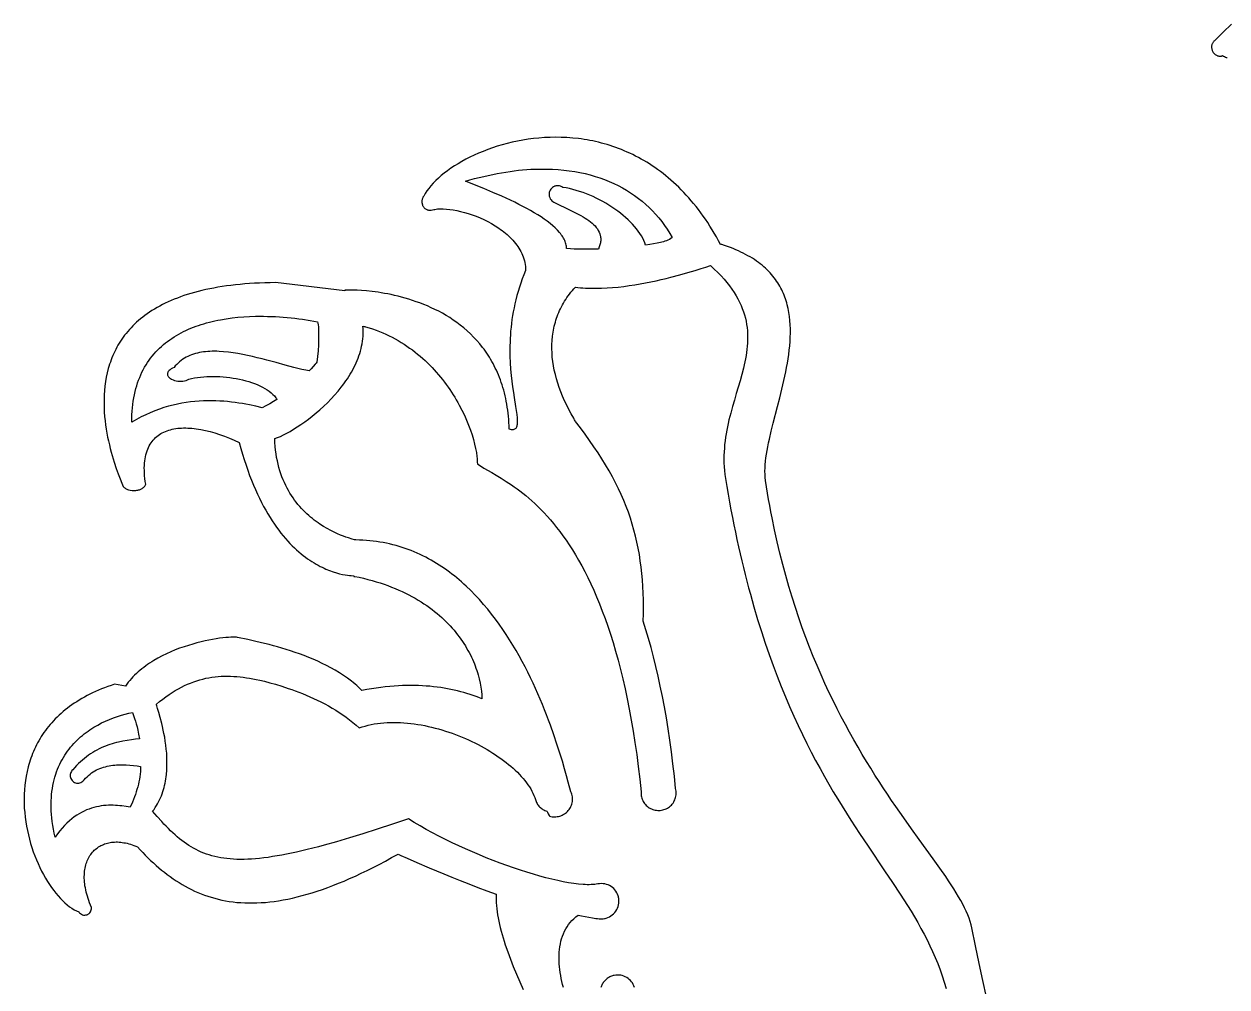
# Model space of a CAD drawing. Extents: x 0 to 113, y 52 to 137.
# Drawn here: x 0 to 19.2, y 100.8 to 116.16 of the extents above; entities that cross this region are included whole.
import ezdxf

# ---------------------------------------------------------------- set-up
doc = ezdxf.new("R2010")
doc.units = 0
doc.header["$MEASUREMENT"] = 0

msp = doc.modelspace()

# ---------------------------------------------------------------- linework, layer by layer
for points in [[(19.269, 116.16), (19.136, 116.03), (18.996, 115.894), (18.988, 115.887), (18.981, 115.878), (18.974, 115.87), (18.968, 115.861), (18.963, 115.851), (18.959, 115.842), (18.955, 115.832), (18.953, 115.821), (18.951, 115.811), (18.95, 115.8), (18.95, 115.79), (18.95, 115.779), (18.952, 115.768), (18.954, 115.757), (18.957, 115.747), (18.961, 115.736), (18.966, 115.726), (18.972, 115.716), (18.978, 115.707), (18.985, 115.698), (18.992, 115.69), (19, 115.682), (19.009, 115.675), (19.018, 115.669), (19.027, 115.664), (19.037, 115.659), (19.047, 115.655), (19.057, 115.652), (19.068, 115.649), (19.079, 115.648), (19.09, 115.648), (19.101, 115.648), (19.107, 115.65), (19.114, 115.653), (19.121, 115.655), (19.127, 115.657), (19.141, 115.648), (19.155, 115.64), (19.17, 115.634), (19.185, 115.629), (19.201, 115.627)], [(15.36, 100.63), (15.302, 100.897), (15.243, 101.17), (15.184, 101.45), (15.126, 101.737), (15.114, 101.788), (15.099, 101.84), (15.081, 101.893), (15.06, 101.947), (15.036, 102.002), (15.01, 102.059), (14.98, 102.116), (14.948, 102.175), (14.914, 102.235), (14.877, 102.296), (14.838, 102.358), (14.797, 102.422), (14.754, 102.488), (14.708, 102.555), (14.612, 102.693), (14.508, 102.839), (14.398, 102.991), (14.282, 103.15), (14.162, 103.318), (14.037, 103.493), (13.909, 103.677), (13.844, 103.772), (13.778, 103.87), (13.712, 103.97), (13.645, 104.072), (13.578, 104.177), (13.511, 104.284), (13.443, 104.393), (13.376, 104.505), (13.308, 104.62), (13.241, 104.738), (13.174, 104.858), (13.107, 104.981), (13.041, 105.106), (12.975, 105.235), (12.91, 105.366), (12.845, 105.5), (12.781, 105.638), (12.718, 105.778), (12.656, 105.922), (12.595, 106.068), (12.535, 106.218), (12.476, 106.371), (12.419, 106.527), (12.363, 106.687), (12.308, 106.849), (12.255, 107.016), (12.204, 107.186), (12.154, 107.359), (12.106, 107.536), (12.061, 107.716), (12.017, 107.9), (11.975, 108.088), (11.936, 108.28), (11.917, 108.377), (11.899, 108.475), (11.881, 108.574), (11.864, 108.674), (11.847, 108.775), (11.832, 108.877), (11.826, 108.925), (11.824, 108.973), (11.823, 109.024), (11.824, 109.076), (11.828, 109.129), (11.833, 109.184), (11.839, 109.24), (11.848, 109.297), (11.857, 109.356), (11.868, 109.415), (11.88, 109.476), (11.894, 109.537), (11.923, 109.663), (11.955, 109.793), (12.024, 110.059), (12.06, 110.196), (12.094, 110.334), (12.126, 110.472), (12.142, 110.542), (12.156, 110.611), (12.169, 110.681), (12.182, 110.75), (12.193, 110.82), (12.203, 110.889), (12.212, 110.958), (12.219, 111.026), (12.224, 111.094), (12.228, 111.162), (12.229, 111.229), (12.229, 111.296), (12.227, 111.362), (12.222, 111.428), (12.215, 111.492), (12.206, 111.556), (12.194, 111.619), (12.179, 111.682), (12.17, 111.712), (12.161, 111.743), (12.151, 111.773), (12.141, 111.803), (12.129, 111.833), (12.117, 111.862), (12.104, 111.891), (12.09, 111.92), (12.076, 111.948), (12.06, 111.977), (12.044, 112.004), (12.027, 112.032), (12.009, 112.059), (11.99, 112.086), (11.97, 112.113), (11.949, 112.139), (11.927, 112.165), (11.905, 112.19), (11.881, 112.215), (11.856, 112.24), (11.831, 112.264), (11.804, 112.288), (11.776, 112.311), (11.747, 112.334), (11.718, 112.357), (11.687, 112.379), (11.655, 112.401), (11.622, 112.422), (11.587, 112.443), (11.552, 112.464), (11.515, 112.484), (11.478, 112.503), (11.439, 112.522), (11.399, 112.541), (11.358, 112.559), (11.315, 112.576), (11.271, 112.593), (11.226, 112.61), (11.18, 112.626), (11.133, 112.641), (11.128, 112.642), (11.124, 112.641), (11.119, 112.641), (11.115, 112.641), (11.082, 112.703), (11.048, 112.763), (11.014, 112.822), (10.979, 112.879), (10.944, 112.936), (10.909, 112.991), (10.872, 113.045), (10.836, 113.097), (10.799, 113.149), (10.761, 113.199), (10.723, 113.247), (10.685, 113.295), (10.646, 113.341), (10.607, 113.386), (10.568, 113.43), (10.528, 113.473), (10.487, 113.515), (10.447, 113.555), (10.406, 113.595), (10.365, 113.633), (10.323, 113.67), (10.281, 113.706), (10.239, 113.74), (10.197, 113.774), (10.154, 113.807), (10.111, 113.838), (10.068, 113.869), (10.024, 113.898), (9.98, 113.927), (9.936, 113.954), (9.892, 113.981), (9.848, 114.006), (9.803, 114.03), (9.759, 114.054), (9.714, 114.076), (9.669, 114.098), (9.624, 114.118), (9.579, 114.138), (9.533, 114.156), (9.488, 114.174), (9.442, 114.191), (9.396, 114.207), (9.351, 114.222), (9.305, 114.236), (9.259, 114.249), (9.213, 114.262), (9.167, 114.273), (9.121, 114.284), (9.075, 114.294), (9.029, 114.303), (8.984, 114.311), (8.938, 114.319), (8.892, 114.326), (8.846, 114.332), (8.755, 114.341), (8.664, 114.348), (8.573, 114.352), (8.483, 114.353), (8.393, 114.352), (8.305, 114.348), (8.217, 114.341), (8.129, 114.332), (8.043, 114.321), (7.958, 114.307), (7.874, 114.292), (7.791, 114.274), (7.71, 114.254), (7.63, 114.233), (7.551, 114.209), (7.474, 114.184), (7.399, 114.157), (7.325, 114.129), (7.253, 114.099), (7.183, 114.068), (7.116, 114.036), (7.05, 114.002), (6.986, 113.967), (6.925, 113.932), (6.867, 113.895), (6.81, 113.858), (6.756, 113.819), (6.705, 113.78), (6.657, 113.741), (6.611, 113.701), (6.569, 113.661), (6.529, 113.62), (6.493, 113.579), (6.459, 113.538), (6.429, 113.497), (6.403, 113.456), (6.379, 113.415), (6.372, 113.406), (6.366, 113.396), (6.361, 113.386), (6.357, 113.376), (6.353, 113.365), (6.351, 113.354), (6.349, 113.343), (6.348, 113.332), (6.348, 113.321), (6.349, 113.31), (6.351, 113.299), (6.353, 113.288), (6.356, 113.278), (6.36, 113.267), (6.365, 113.257), (6.371, 113.248), (6.377, 113.239), (6.383, 113.23), (6.391, 113.223), (6.398, 113.216), (6.407, 113.21), (6.415, 113.205), (6.425, 113.201), (6.434, 113.197), (6.444, 113.194), (6.454, 113.192), (6.464, 113.191), (6.475, 113.19), (6.497, 113.191), (6.519, 113.195), (6.537, 113.199), (6.556, 113.203), (6.576, 113.206), (6.597, 113.209), (6.642, 113.211), (6.689, 113.211), (6.74, 113.208), (6.794, 113.203), (6.85, 113.195), (6.907, 113.184), (6.967, 113.171), (7.027, 113.155), (7.089, 113.137), (7.151, 113.116), (7.213, 113.093), (7.276, 113.067), (7.338, 113.039), (7.399, 113.009), (7.459, 112.976), (7.518, 112.941), (7.575, 112.904), (7.603, 112.884), (7.63, 112.864), (7.657, 112.844), (7.683, 112.822), (7.708, 112.801), (7.732, 112.779), (7.756, 112.756), (7.779, 112.733), (7.801, 112.709), (7.822, 112.684), (7.842, 112.66), (7.862, 112.634), (7.88, 112.608), (7.897, 112.582), (7.913, 112.555), (7.928, 112.528), (7.942, 112.5), (7.954, 112.472), (7.965, 112.443), (7.975, 112.413), (7.984, 112.384), (7.991, 112.353), (7.997, 112.323), (8.001, 112.291), (8.003, 112.26), (8.004, 112.228), (7.976, 112.16), (7.951, 112.092), (7.926, 112.025), (7.904, 111.959), (7.884, 111.893), (7.865, 111.827), (7.848, 111.762), (7.833, 111.697), (7.819, 111.633), (7.806, 111.57), (7.796, 111.507), (7.786, 111.444), (7.778, 111.383), (7.771, 111.322), (7.765, 111.262), (7.761, 111.202), (7.757, 111.143), (7.755, 111.085), (7.753, 111.028), (7.753, 110.972), (7.753, 110.916), (7.754, 110.861), (7.758, 110.755), (7.765, 110.652), (7.774, 110.553), (7.784, 110.459), (7.796, 110.369), (7.808, 110.283), (7.82, 110.202), (7.843, 110.056), (7.853, 109.992), (7.861, 109.932), (7.867, 109.879), (7.87, 109.832), (7.87, 109.81), (7.87, 109.79), (7.868, 109.772), (7.866, 109.756), (7.863, 109.741), (7.858, 109.728), (7.853, 109.716), (7.846, 109.707), (7.838, 109.699), (7.829, 109.693), (7.818, 109.688), (7.806, 109.686), (7.793, 109.685), (7.777, 109.687), (7.761, 109.69), (7.742, 109.695), (7.74, 109.748), (7.738, 109.8), (7.734, 109.851), (7.73, 109.901), (7.724, 109.95), (7.718, 109.999), (7.711, 110.046), (7.703, 110.093), (7.695, 110.14), (7.686, 110.185), (7.676, 110.23), (7.665, 110.273), (7.654, 110.317), (7.641, 110.359), (7.628, 110.401), (7.615, 110.441), (7.601, 110.482), (7.586, 110.521), (7.57, 110.56), (7.554, 110.598), (7.538, 110.635), (7.52, 110.671), (7.502, 110.707), (7.484, 110.742), (7.465, 110.777), (7.445, 110.811), (7.425, 110.844), (7.405, 110.876), (7.384, 110.908), (7.362, 110.939), (7.34, 110.97), (7.317, 111), (7.271, 111.058), (7.223, 111.113), (7.174, 111.166), (7.123, 111.217), (7.07, 111.265), (7.017, 111.312), (6.962, 111.355), (6.906, 111.397), (6.85, 111.437), (6.792, 111.475), (6.734, 111.51), (6.676, 111.544), (6.617, 111.576), (6.557, 111.606), (6.498, 111.634), (6.438, 111.661), (6.378, 111.685), (6.318, 111.709), (6.259, 111.73), (6.2, 111.75), (6.141, 111.769), (6.083, 111.786), (6.025, 111.802), (5.969, 111.817), (5.913, 111.83), (5.858, 111.842), (5.804, 111.853), (5.751, 111.863), (5.7, 111.872), (5.65, 111.88), (5.555, 111.893), (5.467, 111.902), (5.387, 111.909), (5.315, 111.913), (5.254, 111.915), (5.203, 111.916), (5.163, 111.915), (5.135, 111.913), (5.121, 111.911), (5.121, 111.907), (5.121, 111.902), (4.011, 112.034), (3.926, 112.033), (3.842, 112.031), (3.759, 112.028), (3.679, 112.024), (3.6, 112.019), (3.522, 112.013), (3.447, 112.006), (3.373, 111.999), (3.3, 111.99), (3.229, 111.981), (3.16, 111.971), (3.092, 111.96), (3.026, 111.948), (2.962, 111.935), (2.899, 111.922), (2.837, 111.908), (2.777, 111.893), (2.718, 111.877), (2.661, 111.861), (2.605, 111.844), (2.551, 111.826), (2.498, 111.807), (2.446, 111.788), (2.396, 111.768), (2.347, 111.748), (2.299, 111.727), (2.253, 111.705), (2.208, 111.683), (2.165, 111.66), (2.122, 111.636), (2.081, 111.612), (2.041, 111.588), (2.003, 111.562), (1.965, 111.537), (1.929, 111.511), (1.894, 111.484), (1.86, 111.457), (1.827, 111.429), (1.796, 111.401), (1.765, 111.373), (1.736, 111.344), (1.708, 111.314), (1.68, 111.285), (1.654, 111.255), (1.629, 111.224), (1.605, 111.193), (1.582, 111.162), (1.56, 111.131), (1.538, 111.099), (1.518, 111.067), (1.499, 111.034), (1.481, 111.002), (1.463, 110.969), (1.447, 110.936), (1.431, 110.902), (1.416, 110.869), (1.402, 110.835), (1.389, 110.801), (1.377, 110.767), (1.365, 110.732), (1.354, 110.698), (1.344, 110.663), (1.327, 110.594), (1.312, 110.524), (1.3, 110.454), (1.29, 110.383), (1.283, 110.313), (1.279, 110.243), (1.276, 110.173), (1.276, 110.103), (1.278, 110.034), (1.281, 109.965), (1.286, 109.897), (1.293, 109.829), (1.302, 109.763), (1.311, 109.697), (1.322, 109.632), (1.334, 109.569), (1.347, 109.507), (1.361, 109.446), (1.376, 109.387), (1.391, 109.33), (1.406, 109.274), (1.422, 109.22), (1.438, 109.168), (1.47, 109.07), (1.502, 108.982), (1.532, 108.904), (1.559, 108.836), (1.582, 108.781), (1.59, 108.772), (1.598, 108.764), (1.607, 108.757), (1.618, 108.75), (1.629, 108.744), (1.64, 108.738), (1.653, 108.734), (1.666, 108.729), (1.693, 108.723), (1.723, 108.719), (1.753, 108.718), (1.783, 108.719), (1.798, 108.721), (1.813, 108.723), (1.827, 108.726), (1.84, 108.73), (1.852, 108.734), (1.864, 108.739), (1.875, 108.744), (1.886, 108.75), (1.896, 108.757), (1.905, 108.764), (1.913, 108.772), (1.92, 108.78), (1.927, 108.788), (1.932, 108.797), (1.937, 108.806), (1.941, 108.816), (1.934, 108.863), (1.928, 108.908), (1.924, 108.952), (1.921, 108.995), (1.92, 109.036), (1.919, 109.076), (1.92, 109.115), (1.923, 109.152), (1.927, 109.188), (1.931, 109.222), (1.938, 109.256), (1.945, 109.288), (1.953, 109.319), (1.963, 109.348), (1.974, 109.377), (1.986, 109.404), (1.999, 109.43), (2.013, 109.454), (2.028, 109.478), (2.044, 109.5), (2.061, 109.521), (2.079, 109.541), (2.098, 109.56), (2.118, 109.578), (2.139, 109.594), (2.16, 109.609), (2.183, 109.624), (2.206, 109.637), (2.231, 109.649), (2.256, 109.66), (2.282, 109.67), (2.308, 109.679), (2.336, 109.687), (2.364, 109.694), (2.392, 109.7), (2.422, 109.705), (2.452, 109.709), (2.483, 109.712), (2.514, 109.714), (2.546, 109.715), (2.579, 109.715), (2.612, 109.714), (2.645, 109.712), (2.679, 109.709), (2.714, 109.706), (2.749, 109.701), (2.785, 109.696), (2.82, 109.69), (2.893, 109.675), (2.968, 109.657), (3.044, 109.636), (3.12, 109.611), (3.198, 109.584), (3.276, 109.553), (3.355, 109.52), (3.435, 109.484), (3.46, 109.389), (3.487, 109.298), (3.514, 109.209), (3.542, 109.122), (3.571, 109.039), (3.6, 108.958), (3.63, 108.88), (3.661, 108.804), (3.692, 108.731), (3.724, 108.66), (3.757, 108.592), (3.789, 108.527), (3.823, 108.463), (3.856, 108.402), (3.89, 108.344), (3.925, 108.287), (3.959, 108.233), (3.994, 108.181), (4.03, 108.131), (4.065, 108.083), (4.1, 108.037), (4.136, 107.993), (4.172, 107.951), (4.207, 107.911), (4.243, 107.873), (4.279, 107.836), (4.315, 107.801), (4.35, 107.768), (4.386, 107.737), (4.421, 107.707), (4.456, 107.679), (4.491, 107.653), (4.525, 107.628), (4.559, 107.604), (4.593, 107.582), (4.627, 107.561), (4.66, 107.542), (4.692, 107.523), (4.724, 107.506), (4.756, 107.491), (4.787, 107.476), (4.817, 107.462), (4.876, 107.438), (4.932, 107.418), (4.985, 107.402), (5.034, 107.389), (5.08, 107.378), (5.122, 107.37), (5.159, 107.365), (5.192, 107.361), (5.22, 107.358), (5.261, 107.356), (5.261, 107.347), (5.278, 107.347), (5.349, 107.332), (5.419, 107.316), (5.487, 107.299), (5.553, 107.281), (5.618, 107.262), (5.682, 107.242), (5.744, 107.221), (5.804, 107.199), (5.864, 107.177), (5.921, 107.153), (5.978, 107.129), (6.033, 107.104), (6.087, 107.079), (6.139, 107.052), (6.19, 107.025), (6.239, 106.998), (6.288, 106.969), (6.335, 106.94), (6.38, 106.911), (6.425, 106.881), (6.468, 106.85), (6.51, 106.819), (6.55, 106.788), (6.59, 106.756), (6.628, 106.723), (6.665, 106.69), (6.701, 106.657), (6.735, 106.623), (6.769, 106.59), (6.801, 106.555), (6.832, 106.521), (6.862, 106.486), (6.891, 106.451), (6.919, 106.416), (6.945, 106.381), (6.971, 106.345), (6.996, 106.31), (7.019, 106.274), (7.042, 106.238), (7.063, 106.202), (7.084, 106.166), (7.103, 106.131), (7.122, 106.095), (7.139, 106.059), (7.156, 106.023), (7.171, 105.988), (7.186, 105.952), (7.2, 105.917), (7.212, 105.882), (7.224, 105.847), (7.236, 105.813), (7.246, 105.778), (7.264, 105.71), (7.278, 105.644), (7.29, 105.579), (7.298, 105.516), (7.303, 105.454), (7.305, 105.395), (7.259, 105.413), (7.213, 105.43), (7.165, 105.446), (7.117, 105.462), (7.068, 105.477), (7.019, 105.491), (6.968, 105.505), (6.917, 105.518), (6.865, 105.53), (6.813, 105.542), (6.759, 105.552), (6.704, 105.562), (6.649, 105.571), (6.593, 105.579), (6.535, 105.586), (6.477, 105.592), (6.418, 105.596), (6.358, 105.6), (6.296, 105.603), (6.234, 105.605), (6.17, 105.605), (6.106, 105.605), (6.04, 105.603), (5.973, 105.6), (5.905, 105.595), (5.835, 105.59), (5.765, 105.583), (5.693, 105.574), (5.62, 105.565), (5.545, 105.554), (5.469, 105.541), (5.392, 105.527), (5.365, 105.553), (5.338, 105.579), (5.311, 105.604), (5.282, 105.629), (5.253, 105.653), (5.223, 105.677), (5.162, 105.722), (5.098, 105.766), (5.033, 105.808), (4.966, 105.849), (4.898, 105.887), (4.828, 105.924), (4.757, 105.958), (4.686, 105.992), (4.614, 106.023), (4.542, 106.053), (4.469, 106.082), (4.397, 106.108), (4.325, 106.134), (4.254, 106.158), (4.183, 106.18), (4.114, 106.201), (4.046, 106.221), (3.979, 106.24), (3.914, 106.257), (3.79, 106.288), (3.676, 106.315), (3.573, 106.337), (3.408, 106.371), (3.389, 106.374), (3.365, 106.376), (3.335, 106.376), (3.3, 106.375), (3.261, 106.373), (3.218, 106.37), (3.171, 106.365), (3.12, 106.358), (3.066, 106.35), (3.009, 106.341), (2.95, 106.33), (2.888, 106.317), (2.824, 106.302), (2.758, 106.285), (2.691, 106.267), (2.622, 106.246), (2.553, 106.223), (2.483, 106.199), (2.413, 106.172), (2.343, 106.143), (2.273, 106.111), (2.204, 106.077), (2.136, 106.041), (2.069, 106.003), (2.037, 105.982), (2.004, 105.961), (1.972, 105.94), (1.941, 105.918), (1.91, 105.895), (1.88, 105.871), (1.85, 105.847), (1.821, 105.822), (1.793, 105.797), (1.765, 105.77), (1.738, 105.743), (1.712, 105.716), (1.687, 105.687), (1.663, 105.658), (1.64, 105.628), (1.617, 105.597), (1.443, 105.624), (1.389, 105.606), (1.337, 105.588), (1.286, 105.569), (1.237, 105.55), (1.188, 105.529), (1.141, 105.509), (1.094, 105.487), (1.049, 105.465), (1.005, 105.443), (0.962, 105.419), (0.92, 105.396), (0.879, 105.372), (0.84, 105.347), (0.801, 105.321), (0.763, 105.296), (0.727, 105.269), (0.691, 105.243), (0.657, 105.215), (0.623, 105.188), (0.591, 105.159), (0.559, 105.131), (0.529, 105.102), (0.499, 105.072), (0.47, 105.042), (0.443, 105.012), (0.416, 104.981), (0.39, 104.95), (0.365, 104.919), (0.342, 104.887), (0.318, 104.855), (0.296, 104.823), (0.275, 104.79), (0.255, 104.757), (0.235, 104.724), (0.217, 104.69), (0.199, 104.656), (0.182, 104.622), (0.166, 104.588), (0.15, 104.553), (0.136, 104.518), (0.122, 104.483), (0.109, 104.448), (0.097, 104.413), (0.086, 104.377), (0.075, 104.342), (0.065, 104.306), (0.048, 104.234), (0.033, 104.161), (0.021, 104.088), (0.012, 104.015), (0.005, 103.942), (0.001, 103.869), (0, 103.795), (0.001, 103.722), (0.004, 103.649), (0.01, 103.576), (0.018, 103.504), (0.027, 103.432), (0.039, 103.361), (0.053, 103.291), (0.069, 103.221), (0.086, 103.152), (0.105, 103.084), (0.126, 103.018), (0.148, 102.952), (0.172, 102.888), (0.197, 102.824), (0.224, 102.763), (0.252, 102.703), (0.281, 102.644), (0.311, 102.588), (0.342, 102.533), (0.373, 102.48), (0.406, 102.429), (0.44, 102.38), (0.474, 102.333), (0.509, 102.289), (0.544, 102.247), (0.58, 102.208), (0.617, 102.171), (0.653, 102.136), (0.69, 102.105), (0.727, 102.076), (0.764, 102.05), (0.801, 102.028), (0.838, 102.008), (0.875, 101.992), (0.881, 101.984), (0.887, 101.977), (0.901, 101.965), (0.917, 101.955), (0.934, 101.948), (0.951, 101.943), (0.969, 101.942), (0.987, 101.944), (0.997, 101.945), (1.006, 101.948), (1.014, 101.951), (1.022, 101.955), (1.03, 101.96), (1.037, 101.965), (1.043, 101.971), (1.049, 101.977), (1.058, 101.991), (1.066, 102.007), (1.071, 102.024), (1.074, 102.043), (1.076, 102.062), (1.06, 102.099), (1.046, 102.136), (1.033, 102.172), (1.021, 102.207), (1.01, 102.242), (1, 102.276), (0.991, 102.31), (0.984, 102.343), (0.978, 102.375), (0.972, 102.407), (0.968, 102.438), (0.965, 102.469), (0.963, 102.499), (0.961, 102.529), (0.961, 102.558), (0.962, 102.586), (0.963, 102.613), (0.966, 102.64), (0.97, 102.667), (0.974, 102.692), (0.979, 102.717), (0.986, 102.741), (0.993, 102.765), (1, 102.788), (1.009, 102.81), (1.019, 102.831), (1.029, 102.852), (1.04, 102.872), (1.052, 102.891), (1.064, 102.909), (1.077, 102.927), (1.091, 102.944), (1.106, 102.96), (1.121, 102.975), (1.137, 102.99), (1.154, 103.004), (1.171, 103.017), (1.189, 103.029), (1.207, 103.04), (1.226, 103.05), (1.246, 103.06), (1.266, 103.069), (1.286, 103.077), (1.308, 103.084), (1.329, 103.09), (1.351, 103.095), (1.374, 103.1), (1.397, 103.103), (1.42, 103.106), (1.444, 103.107), (1.468, 103.108), (1.492, 103.108), (1.517, 103.107), (1.542, 103.105), (1.568, 103.102), (1.594, 103.097), (1.62, 103.093), (1.646, 103.087), (1.673, 103.08), (1.7, 103.072), (1.727, 103.063), (1.754, 103.053), (1.782, 103.042), (1.809, 103.03), (1.851, 102.985), (1.893, 102.941), (1.935, 102.898), (1.977, 102.856), (2.02, 102.815), (2.063, 102.775), (2.107, 102.735), (2.151, 102.697), (2.195, 102.66), (2.24, 102.624), (2.286, 102.589), (2.332, 102.555), (2.379, 102.522), (2.426, 102.49), (2.473, 102.46), (2.522, 102.431), (2.571, 102.403), (2.62, 102.376), (2.671, 102.35), (2.722, 102.326), (2.774, 102.303), (2.826, 102.282), (2.879, 102.261), (2.933, 102.243), (2.988, 102.225), (3.044, 102.209), (3.1, 102.195), (3.157, 102.182), (3.216, 102.17), (3.275, 102.16), (3.335, 102.152), (3.396, 102.145), (3.458, 102.14), (3.521, 102.137), (3.584, 102.135), (3.649, 102.135), (3.715, 102.136), (3.782, 102.14), (3.851, 102.145), (3.92, 102.152), (3.99, 102.16), (4.062, 102.171), (4.134, 102.183), (4.208, 102.197), (4.283, 102.213), (4.36, 102.232), (4.437, 102.252), (4.516, 102.274), (4.596, 102.298), (4.678, 102.324), (4.761, 102.352), (4.845, 102.382), (4.93, 102.414), (5.017, 102.449), (5.106, 102.485), (5.196, 102.524), (5.287, 102.565), (5.38, 102.608), (5.474, 102.654), (5.57, 102.701), (5.667, 102.751), (5.766, 102.804), (5.866, 102.858), (5.969, 102.915), (6.013, 102.895), (6.116, 102.849), (6.27, 102.782), (6.467, 102.697), (6.7, 102.6), (6.827, 102.548), (6.96, 102.494), (7.098, 102.439), (7.24, 102.384), (7.385, 102.328), (7.533, 102.273), (7.532, 102.23), (7.533, 102.185), (7.535, 102.139), (7.538, 102.092), (7.543, 102.044), (7.55, 101.996), (7.557, 101.946), (7.566, 101.896), (7.576, 101.845), (7.587, 101.793), (7.6, 101.741), (7.613, 101.687), (7.628, 101.633), (7.644, 101.578), (7.661, 101.523), (7.679, 101.467), (7.718, 101.353), (7.761, 101.237), (7.807, 101.119), (7.857, 100.999), (7.91, 100.877), (7.965, 100.754)], [(8.607, 100.788), (8.594, 100.835), (8.583, 100.882), (8.573, 100.929), (8.564, 100.977), (8.556, 101.024), (8.549, 101.071), (8.544, 101.118), (8.541, 101.165), (8.538, 101.212), (8.538, 101.258), (8.538, 101.304), (8.541, 101.349), (8.545, 101.393), (8.551, 101.437), (8.558, 101.481), (8.568, 101.523), (8.579, 101.564), (8.592, 101.605), (8.608, 101.644), (8.625, 101.683), (8.644, 101.72), (8.666, 101.755), (8.689, 101.79), (8.715, 101.823), (8.743, 101.854), (8.774, 101.884), (8.806, 101.912), (8.842, 101.938), (8.897, 101.929), (8.955, 101.919), (9.013, 101.908), (9.071, 101.897), (9.125, 101.889), (9.152, 101.885), (9.176, 101.883), (9.2, 101.882), (9.222, 101.881), (9.242, 101.883), (9.261, 101.885), (9.275, 101.889), (9.289, 101.892), (9.316, 101.902), (9.341, 101.914), (9.365, 101.928), (9.387, 101.945), (9.407, 101.964), (9.426, 101.984), (9.442, 102.006), (9.457, 102.03), (9.469, 102.054), (9.479, 102.08), (9.486, 102.107), (9.491, 102.134), (9.493, 102.163), (9.492, 102.191), (9.491, 102.205), (9.488, 102.22), (9.485, 102.234), (9.481, 102.248), (9.472, 102.274), (9.46, 102.299), (9.445, 102.323), (9.429, 102.344), (9.41, 102.364), (9.39, 102.382), (9.368, 102.398), (9.345, 102.412), (9.32, 102.423), (9.295, 102.432), (9.268, 102.439), (9.241, 102.443), (9.213, 102.445), (9.185, 102.443), (9.156, 102.439), (9.132, 102.435), (9.106, 102.432), (9.078, 102.429), (9.049, 102.428), (9.019, 102.427), (8.988, 102.427), (8.955, 102.428), (8.92, 102.43), (8.848, 102.436), (8.771, 102.446), (8.69, 102.458), (8.605, 102.474), (8.516, 102.493), (8.423, 102.514), (8.328, 102.538), (8.229, 102.564), (8.128, 102.593), (8.025, 102.625), (7.92, 102.658), (7.813, 102.694), (7.705, 102.732), (7.596, 102.772), (7.486, 102.814), (7.376, 102.857), (7.266, 102.902), (7.156, 102.949), (7.046, 102.997), (6.937, 103.047), (6.83, 103.097), (6.723, 103.149), (6.619, 103.202), (6.516, 103.255), (6.416, 103.31), (6.319, 103.365), (6.224, 103.421), (6.133, 103.477), (5.879, 103.392), (5.637, 103.313), (5.408, 103.24), (5.191, 103.173), (4.985, 103.112), (4.79, 103.058), (4.697, 103.033), (4.606, 103.009), (4.517, 102.987), (4.431, 102.966), (4.348, 102.947), (4.267, 102.93), (4.188, 102.913), (4.111, 102.899), (4.037, 102.885), (3.964, 102.874), (3.894, 102.863), (3.825, 102.854), (3.759, 102.847), (3.694, 102.841), (3.631, 102.836), (3.57, 102.833), (3.511, 102.831), (3.453, 102.83), (3.397, 102.831), (3.343, 102.833), (3.29, 102.837), (3.238, 102.842), (3.188, 102.848), (3.138, 102.856), (3.091, 102.865), (3.044, 102.876), (2.998, 102.887), (2.954, 102.901), (2.91, 102.915), (2.868, 102.931), (2.826, 102.948), (2.785, 102.966), (2.745, 102.986), (2.706, 103.007), (2.667, 103.029), (2.629, 103.053), (2.591, 103.078), (2.554, 103.104), (2.518, 103.131), (2.481, 103.16), (2.445, 103.19), (2.41, 103.221), (2.374, 103.253), (2.339, 103.287), (2.303, 103.322), (2.268, 103.358), (2.232, 103.395), (2.197, 103.434), (2.125, 103.515), (2.052, 103.6), (2.074, 103.629), (2.094, 103.659), (2.113, 103.689), (2.131, 103.719), (2.148, 103.75), (2.163, 103.782), (2.178, 103.814), (2.191, 103.846), (2.203, 103.879), (2.215, 103.912), (2.225, 103.945), (2.234, 103.978), (2.242, 104.012), (2.25, 104.046), (2.257, 104.08), (2.262, 104.114), (2.267, 104.149), (2.271, 104.183), (2.277, 104.252), (2.281, 104.321), (2.281, 104.389), (2.279, 104.457), (2.276, 104.524), (2.27, 104.59), (2.263, 104.654), (2.254, 104.717), (2.244, 104.779), (2.233, 104.838), (2.222, 104.895), (2.21, 104.949), (2.198, 105), (2.173, 105.094), (2.151, 105.173), (2.132, 105.236), (2.119, 105.281), (2.115, 105.296), (2.114, 105.306), (2.164, 105.348), (2.214, 105.388), (2.265, 105.425), (2.314, 105.46), (2.364, 105.493), (2.413, 105.524), (2.462, 105.552), (2.512, 105.578), (2.56, 105.603), (2.609, 105.625), (2.658, 105.645), (2.707, 105.664), (2.756, 105.681), (2.804, 105.695), (2.853, 105.708), (2.902, 105.72), (2.95, 105.729), (2.999, 105.737), (3.048, 105.743), (3.097, 105.748), (3.146, 105.752), (3.196, 105.753), (3.245, 105.754), (3.295, 105.753), (3.345, 105.751), (3.396, 105.747), (3.446, 105.742), (3.497, 105.736), (3.548, 105.729), (3.6, 105.721), (3.652, 105.712), (3.704, 105.702), (3.765, 105.689), (3.837, 105.672), (3.92, 105.65), (4.011, 105.624), (4.111, 105.594), (4.217, 105.559), (4.272, 105.54), (4.328, 105.52), (4.385, 105.498), (4.443, 105.475), (4.501, 105.451), (4.56, 105.426), (4.619, 105.399), (4.679, 105.371), (4.738, 105.342), (4.798, 105.311), (4.857, 105.279), (4.915, 105.246), (4.973, 105.211), (5.03, 105.175), (5.086, 105.137), (5.141, 105.098), (5.195, 105.058), (5.247, 105.016), (5.298, 104.973), (5.347, 104.928), (5.393, 104.944), (5.441, 104.958), (5.489, 104.971), (5.538, 104.982), (5.588, 104.991), (5.639, 104.999), (5.69, 105.005), (5.742, 105.01), (5.794, 105.014), (5.847, 105.016), (5.901, 105.017), (5.954, 105.016), (6.008, 105.014), (6.063, 105.011), (6.117, 105.006), (6.172, 105), (6.227, 104.993), (6.282, 104.985), (6.338, 104.975), (6.393, 104.965), (6.448, 104.953), (6.503, 104.94), (6.558, 104.926), (6.613, 104.912), (6.668, 104.896), (6.723, 104.879), (6.777, 104.861), (6.831, 104.842), (6.884, 104.823), (6.937, 104.802), (6.99, 104.781), (7.042, 104.759), (7.093, 104.736), (7.144, 104.712), (7.195, 104.688), (7.244, 104.662), (7.293, 104.637), (7.341, 104.61), (7.388, 104.583), (7.435, 104.555), (7.48, 104.527), (7.524, 104.498), (7.568, 104.469), (7.61, 104.439), (7.651, 104.409), (7.691, 104.379), (7.73, 104.347), (7.767, 104.316), (7.804, 104.284), (7.839, 104.252), (7.872, 104.22), (7.904, 104.187), (7.935, 104.154), (7.964, 104.121), (7.991, 104.088), (8.017, 104.054), (8.041, 104.021), (8.064, 103.987), (8.085, 103.954), (8.103, 103.92), (8.12, 103.886), (8.136, 103.852), (8.149, 103.818), (8.16, 103.785), (8.165, 103.768), (8.171, 103.752), (8.178, 103.736), (8.186, 103.721), (8.195, 103.707), (8.205, 103.694), (8.216, 103.681), (8.227, 103.669), (8.24, 103.658), (8.253, 103.648), (8.267, 103.638), (8.281, 103.629), (8.296, 103.621), (8.311, 103.613), (8.327, 103.606), (8.344, 103.6), (8.347, 103.594), (8.353, 103.585), (8.366, 103.558), (8.379, 103.533), (8.384, 103.525), (8.387, 103.521), (8.407, 103.516), (8.427, 103.512), (8.447, 103.51), (8.468, 103.509), (8.488, 103.51), (8.508, 103.513), (8.528, 103.517), (8.548, 103.522), (8.567, 103.528), (8.586, 103.536), (8.604, 103.545), (8.622, 103.556), (8.639, 103.567), (8.655, 103.58), (8.67, 103.594), (8.684, 103.609), (8.697, 103.625), (8.709, 103.641), (8.719, 103.659), (8.728, 103.676), (8.736, 103.695), (8.742, 103.713), (8.747, 103.732), (8.75, 103.752), (8.752, 103.771), (8.753, 103.791), (8.752, 103.81), (8.75, 103.83), (8.747, 103.85), (8.742, 103.87), (8.736, 103.889), (8.728, 103.908), (8.685, 104.064), (8.658, 104.163), (8.626, 104.274), (8.59, 104.396), (8.55, 104.528), (8.504, 104.669), (8.454, 104.818), (8.399, 104.973), (8.369, 105.053), (8.338, 105.135), (8.306, 105.217), (8.272, 105.301), (8.236, 105.385), (8.2, 105.47), (8.162, 105.556), (8.122, 105.642), (8.081, 105.729), (8.038, 105.816), (7.994, 105.902), (7.948, 105.989), (7.901, 106.076), (7.852, 106.162), (7.801, 106.248), (7.749, 106.333), (7.695, 106.417), (7.639, 106.501), (7.582, 106.583), (7.523, 106.664), (7.462, 106.744), (7.399, 106.823), (7.334, 106.9), (7.268, 106.975), (7.199, 107.049), (7.129, 107.12), (7.057, 107.19), (7.02, 107.224), (6.983, 107.257), (6.945, 107.29), (6.907, 107.322), (6.868, 107.353), (6.829, 107.384), (6.789, 107.414), (6.749, 107.444), (6.708, 107.472), (6.667, 107.5), (6.625, 107.528), (6.583, 107.554), (6.54, 107.58), (6.497, 107.605), (6.453, 107.629), (6.409, 107.653), (6.364, 107.675), (6.319, 107.697), (6.273, 107.718), (6.226, 107.738), (6.179, 107.757), (6.131, 107.775), (6.083, 107.792), (6.035, 107.808), (5.985, 107.824), (5.936, 107.838), (5.885, 107.851), (5.834, 107.864), (5.783, 107.875), (5.731, 107.885), (5.678, 107.894), (5.625, 107.902), (5.571, 107.909), (5.517, 107.915), (5.462, 107.92), (5.407, 107.923), (5.351, 107.925), (5.294, 107.927), (5.285, 107.927), (5.274, 107.93), (5.235, 107.94), (5.175, 107.959), (5.137, 107.972), (5.095, 107.987), (5.05, 108.005), (5.001, 108.026), (4.949, 108.051), (4.894, 108.078), (4.838, 108.109), (4.78, 108.143), (4.721, 108.181), (4.692, 108.201), (4.662, 108.223), (4.632, 108.245), (4.602, 108.269), (4.573, 108.293), (4.543, 108.319), (4.514, 108.345), (4.484, 108.373), (4.456, 108.402), (4.427, 108.432), (4.399, 108.463), (4.371, 108.495), (4.344, 108.529), (4.318, 108.563), (4.292, 108.599), (4.267, 108.637), (4.243, 108.675), (4.219, 108.715), (4.196, 108.756), (4.175, 108.799), (4.154, 108.842), (4.134, 108.888), (4.116, 108.934), (4.098, 108.982), (4.082, 109.032), (4.067, 109.082), (4.054, 109.135), (4.042, 109.189), (4.031, 109.244), (4.022, 109.301), (4.014, 109.36), (4.008, 109.42), (4.004, 109.481), (4.001, 109.545), (4.044, 109.561), (4.091, 109.581), (4.14, 109.605), (4.192, 109.631), (4.246, 109.661), (4.302, 109.694), (4.36, 109.731), (4.419, 109.77), (4.478, 109.812), (4.539, 109.856), (4.6, 109.904), (4.661, 109.954), (4.722, 110.006), (4.782, 110.061), (4.841, 110.118), (4.899, 110.177), (4.956, 110.238), (5.01, 110.301), (5.063, 110.366), (5.088, 110.399), (5.113, 110.433), (5.137, 110.467), (5.16, 110.501), (5.183, 110.536), (5.205, 110.572), (5.225, 110.607), (5.245, 110.643), (5.264, 110.679), (5.282, 110.716), (5.299, 110.753), (5.315, 110.79), (5.33, 110.828), (5.344, 110.866), (5.357, 110.904), (5.368, 110.942), (5.378, 110.981), (5.387, 111.02), (5.395, 111.059), (5.401, 111.098), (5.406, 111.138), (5.409, 111.178), (5.411, 111.218), (5.412, 111.258), (5.41, 111.298), (5.408, 111.338), (5.42, 111.336), (5.429, 111.335), (5.439, 111.333), (5.451, 111.33), (5.508, 111.313), (5.563, 111.295), (5.617, 111.276), (5.67, 111.255), (5.723, 111.234), (5.774, 111.211), (5.825, 111.187), (5.875, 111.162), (5.923, 111.136), (5.971, 111.108), (6.018, 111.08), (6.064, 111.051), (6.109, 111.021), (6.153, 110.99), (6.197, 110.959), (6.239, 110.926), (6.28, 110.893), (6.321, 110.859), (6.361, 110.824), (6.399, 110.789), (6.437, 110.753), (6.474, 110.716), (6.51, 110.679), (6.545, 110.641), (6.579, 110.603), (6.613, 110.564), (6.645, 110.526), (6.677, 110.486), (6.707, 110.447), (6.737, 110.407), (6.766, 110.366), (6.794, 110.326), (6.821, 110.285), (6.847, 110.245), (6.873, 110.204), (6.897, 110.163), (6.921, 110.122), (6.944, 110.081), (6.986, 110), (7.026, 109.918), (7.062, 109.838), (7.094, 109.759), (7.123, 109.68), (7.149, 109.604), (7.171, 109.53), (7.19, 109.457), (7.206, 109.388), (7.218, 109.321), (7.226, 109.257), (7.23, 109.226), (7.232, 109.197), (7.233, 109.168), (7.234, 109.14), (7.257, 109.124), (7.282, 109.108), (7.336, 109.075), (7.464, 109.002), (7.536, 108.96), (7.613, 108.914), (7.694, 108.863), (7.736, 108.835), (7.779, 108.806), (7.823, 108.775), (7.868, 108.743), (7.913, 108.709), (7.96, 108.673), (8.006, 108.635), (8.054, 108.594), (8.102, 108.552), (8.151, 108.508), (8.2, 108.461), (8.249, 108.412), (8.299, 108.361), (8.349, 108.307), (8.399, 108.25), (8.449, 108.19), (8.499, 108.128), (8.55, 108.063), (8.6, 107.994), (8.651, 107.923), (8.701, 107.848), (8.751, 107.771), (8.801, 107.689), (8.85, 107.605), (8.899, 107.517), (8.948, 107.425), (8.996, 107.33), (9.044, 107.23), (9.091, 107.127), (9.137, 107.02), (9.183, 106.909), (9.228, 106.793), (9.273, 106.674), (9.316, 106.55), (9.358, 106.422), (9.4, 106.289), (9.44, 106.151), (9.48, 106.009), (9.518, 105.863), (9.555, 105.711), (9.591, 105.554), (9.625, 105.393), (9.658, 105.226), (9.69, 105.054), (9.72, 104.877), (9.748, 104.694), (9.776, 104.506), (9.801, 104.312), (9.825, 104.113), (9.846, 103.908), (9.846, 103.887), (9.847, 103.867), (9.85, 103.847), (9.853, 103.827), (9.859, 103.808), (9.865, 103.789), (9.873, 103.771), (9.882, 103.754), (9.892, 103.737), (9.903, 103.721), (9.916, 103.706), (9.93, 103.691), (9.944, 103.678), (9.96, 103.666), (9.977, 103.654), (9.995, 103.644), (10.014, 103.635), (10.033, 103.628), (10.052, 103.622), (10.072, 103.617), (10.092, 103.614), (10.112, 103.612), (10.132, 103.612), (10.152, 103.612), (10.172, 103.615), (10.192, 103.619), (10.211, 103.624), (10.23, 103.63), (10.249, 103.638), (10.267, 103.648), (10.284, 103.658), (10.301, 103.671), (10.316, 103.684), (10.331, 103.698), (10.344, 103.714), (10.356, 103.73), (10.367, 103.747), (10.376, 103.764), (10.384, 103.782), (10.391, 103.801), (10.397, 103.82), (10.401, 103.84), (10.404, 103.86), (10.405, 103.88), (10.405, 103.9), (10.404, 103.92), (10.401, 103.94), (10.397, 103.961), (10.377, 104.161), (10.355, 104.356), (10.331, 104.547), (10.306, 104.733), (10.279, 104.914), (10.25, 105.091), (10.219, 105.263), (10.187, 105.431), (10.153, 105.595), (10.118, 105.755), (10.082, 105.911), (10.044, 106.063), (10.005, 106.211), (9.965, 106.356), (9.924, 106.496), (9.881, 106.634), (9.884, 106.748), (9.884, 106.86), (9.883, 106.971), (9.88, 107.079), (9.875, 107.186), (9.868, 107.291), (9.859, 107.394), (9.847, 107.496), (9.834, 107.597), (9.819, 107.696), (9.801, 107.795), (9.781, 107.892), (9.758, 107.989), (9.733, 108.085), (9.706, 108.18), (9.676, 108.275), (9.643, 108.369), (9.608, 108.463), (9.57, 108.557), (9.529, 108.651), (9.485, 108.745), (9.438, 108.839), (9.389, 108.934), (9.336, 109.029), (9.28, 109.124), (9.221, 109.22), (9.159, 109.317), (9.094, 109.415), (9.025, 109.514), (8.953, 109.614), (8.877, 109.715), (8.798, 109.817), (8.792, 109.831), (8.786, 109.844), (8.779, 109.857), (8.772, 109.87), (8.732, 109.94), (8.694, 110.01), (8.659, 110.08), (8.626, 110.15), (8.595, 110.22), (8.567, 110.29), (8.541, 110.36), (8.518, 110.43), (8.497, 110.5), (8.478, 110.569), (8.462, 110.638), (8.449, 110.707), (8.438, 110.776), (8.43, 110.844), (8.425, 110.912), (8.423, 110.979), (8.423, 111.046), (8.426, 111.112), (8.432, 111.178), (8.437, 111.21), (8.442, 111.243), (8.447, 111.275), (8.454, 111.307), (8.461, 111.339), (8.469, 111.371), (8.478, 111.403), (8.487, 111.434), (8.497, 111.465), (8.509, 111.496), (8.52, 111.527), (8.533, 111.558), (8.547, 111.588), (8.561, 111.618), (8.576, 111.648), (8.592, 111.678), (8.609, 111.708), (8.626, 111.737), (8.645, 111.766), (8.664, 111.795), (8.684, 111.824), (8.705, 111.852), (8.727, 111.88), (8.75, 111.908), (8.773, 111.935), (8.798, 111.963), (8.838, 111.958), (8.878, 111.953), (8.919, 111.95), (8.96, 111.947), (9.044, 111.944), (9.13, 111.943), (9.216, 111.945), (9.304, 111.949), (9.392, 111.956), (9.481, 111.964), (9.569, 111.974), (9.658, 111.986), (9.745, 112), (9.832, 112.015), (9.918, 112.03), (10.003, 112.047), (10.086, 112.065), (10.167, 112.083), (10.245, 112.102), (10.321, 112.12), (10.464, 112.158), (10.594, 112.194), (10.708, 112.227), (10.803, 112.257), (10.878, 112.281), (10.956, 112.306), (10.956, 112.306), (11.015, 112.251), (11.07, 112.196), (11.122, 112.142), (11.17, 112.088), (11.215, 112.035), (11.256, 111.982), (11.294, 111.929), (11.33, 111.877), (11.362, 111.825), (11.391, 111.773), (11.417, 111.722), (11.441, 111.67), (11.462, 111.619), (11.48, 111.568), (11.496, 111.518), (11.51, 111.467), (11.521, 111.417), (11.53, 111.367), (11.537, 111.317), (11.542, 111.267), (11.546, 111.217), (11.547, 111.168), (11.547, 111.118), (11.545, 111.068), (11.541, 111.019), (11.536, 110.969), (11.53, 110.919), (11.522, 110.87), (11.513, 110.82), (11.503, 110.77), (11.493, 110.72), (11.481, 110.67), (11.455, 110.57), (11.427, 110.469), (11.397, 110.367), (11.366, 110.265), (11.335, 110.161), (11.305, 110.056), (11.276, 109.95), (11.249, 109.843), (11.236, 109.788), (11.224, 109.733), (11.213, 109.678), (11.203, 109.622), (11.194, 109.566), (11.186, 109.509), (11.18, 109.452), (11.175, 109.394), (11.171, 109.336), (11.169, 109.277), (11.168, 109.218), (11.169, 109.158), (11.172, 109.097), (11.177, 109.036), (11.183, 108.974), (11.192, 108.911), (11.213, 108.783), (11.235, 108.657), (11.258, 108.532), (11.281, 108.409), (11.304, 108.288), (11.328, 108.169), (11.352, 108.051), (11.377, 107.935), (11.402, 107.82), (11.428, 107.707), (11.454, 107.596), (11.48, 107.486), (11.507, 107.377), (11.535, 107.27), (11.562, 107.165), (11.591, 107.061), (11.648, 106.858), (11.706, 106.66), (11.766, 106.468), (11.828, 106.282), (11.89, 106.101), (11.954, 105.924), (12.018, 105.753), (12.083, 105.587), (12.15, 105.425), (12.217, 105.268), (12.285, 105.115), (12.353, 104.966), (12.422, 104.822), (12.491, 104.681), (12.561, 104.544), (12.631, 104.411), (12.702, 104.281), (12.772, 104.155), (12.843, 104.032), (12.913, 103.911), (12.984, 103.794), (13.054, 103.679), (13.125, 103.567), (13.194, 103.458), (13.264, 103.35), (13.333, 103.245), (13.469, 103.041), (13.733, 102.65), (13.86, 102.462), (13.981, 102.277), (14.04, 102.186), (14.098, 102.094), (14.154, 102.003), (14.209, 101.912), (14.262, 101.821), (14.313, 101.73), (14.362, 101.638), (14.41, 101.545), (14.456, 101.452), (14.499, 101.358), (14.541, 101.263), (14.58, 101.167), (14.618, 101.069), (14.653, 100.97), (14.685, 100.87), (14.715, 100.768)], [(9.742, 100.786), (9.733, 100.812), (9.721, 100.836), (9.708, 100.858), (9.693, 100.879), (9.676, 100.898), (9.658, 100.916), (9.638, 100.932), (9.617, 100.946), (9.595, 100.958), (9.572, 100.968), (9.547, 100.976), (9.522, 100.981), (9.497, 100.985), (9.471, 100.985), (9.445, 100.984), (9.418, 100.98), (9.403, 100.976), (9.389, 100.972), (9.374, 100.967), (9.36, 100.961), (9.347, 100.954), (9.333, 100.947), (9.32, 100.939), (9.307, 100.93), (9.295, 100.921), (9.284, 100.911), (9.272, 100.9), (9.262, 100.889), (9.252, 100.877), (9.243, 100.865), (9.234, 100.852), (9.226, 100.839), (9.219, 100.826), (9.213, 100.812), (9.207, 100.798), (9.203, 100.784)]]:
    msp.add_lwpolyline(points)
for points in [[(8.151, 113.845), (8.247, 113.847), (8.341, 113.846), (8.433, 113.843), (8.524, 113.838), (8.613, 113.83), (8.701, 113.819), (8.787, 113.806), (8.871, 113.791), (8.953, 113.773), (9.034, 113.752), (9.113, 113.73), (9.19, 113.705), (9.265, 113.677), (9.339, 113.648), (9.411, 113.616), (9.481, 113.582), (9.549, 113.546), (9.616, 113.507), (9.68, 113.466), (9.743, 113.424), (9.804, 113.379), (9.863, 113.332), (9.92, 113.283), (9.975, 113.232), (10.028, 113.179), (10.079, 113.124), (10.128, 113.067), (10.176, 113.008), (10.221, 112.947), (10.264, 112.885), (10.305, 112.82), (10.344, 112.754), (10.321, 112.738), (10.298, 112.724), (10.275, 112.712), (10.251, 112.702), (10.228, 112.693), (10.204, 112.685), (10.179, 112.679), (10.154, 112.673), (10.102, 112.663), (10.045, 112.654), (9.984, 112.644), (9.916, 112.631), (9.904, 112.668), (9.889, 112.705), (9.872, 112.742), (9.851, 112.779), (9.828, 112.817), (9.802, 112.854), (9.774, 112.891), (9.743, 112.928), (9.71, 112.965), (9.675, 113.001), (9.639, 113.037), (9.6, 113.073), (9.559, 113.107), (9.517, 113.142), (9.473, 113.175), (9.428, 113.208), (9.382, 113.239), (9.334, 113.27), (9.285, 113.3), (9.235, 113.328), (9.184, 113.355), (9.132, 113.381), (9.08, 113.406), (9.027, 113.429), (8.974, 113.451), (8.92, 113.471), (8.866, 113.49), (8.812, 113.506), (8.758, 113.521), (8.704, 113.534), (8.65, 113.545), (8.597, 113.554), (8.58, 113.564), (8.561, 113.572), (8.542, 113.578), (8.523, 113.58), (8.504, 113.581), (8.485, 113.578), (8.475, 113.575), (8.466, 113.572), (8.457, 113.568), (8.448, 113.563), (8.432, 113.552), (8.417, 113.538), (8.405, 113.523), (8.394, 113.507), (8.386, 113.489), (8.381, 113.471), (8.379, 113.461), (8.378, 113.451), (8.378, 113.441), (8.379, 113.431), (8.38, 113.421), (8.382, 113.411), (8.389, 113.392), (8.398, 113.373), (8.41, 113.356), (8.423, 113.341), (8.439, 113.328), (8.456, 113.316), (8.465, 113.312), (8.475, 113.308), (8.552, 113.27), (8.63, 113.233), (8.706, 113.196), (8.78, 113.159), (8.852, 113.122), (8.886, 113.103), (8.92, 113.084), (8.952, 113.064), (8.982, 113.044), (9.011, 113.024), (9.039, 113.003), (9.065, 112.982), (9.089, 112.96), (9.111, 112.938), (9.131, 112.915), (9.149, 112.891), (9.164, 112.866), (9.177, 112.841), (9.188, 112.815), (9.196, 112.788), (9.198, 112.774), (9.201, 112.76), (9.202, 112.745), (9.203, 112.731), (9.203, 112.716), (9.202, 112.701), (9.2, 112.685), (9.198, 112.67), (9.194, 112.654), (9.19, 112.637), (9.179, 112.604), (9.165, 112.569), (9.021, 112.567), (8.957, 112.566), (8.896, 112.566), (8.838, 112.567), (8.779, 112.569), (8.72, 112.573), (8.658, 112.578), (8.657, 112.597), (8.655, 112.615), (8.652, 112.634), (8.647, 112.653), (8.642, 112.671), (8.635, 112.689), (8.627, 112.708), (8.618, 112.726), (8.609, 112.744), (8.598, 112.763), (8.586, 112.781), (8.573, 112.799), (8.559, 112.817), (8.545, 112.835), (8.512, 112.871), (8.477, 112.907), (8.437, 112.942), (8.395, 112.978), (8.35, 113.013), (8.301, 113.047), (8.25, 113.082), (8.197, 113.116), (8.141, 113.15), (8.082, 113.184), (8.022, 113.217), (7.96, 113.25), (7.895, 113.283), (7.83, 113.316), (7.762, 113.348), (7.694, 113.38), (7.624, 113.411), (7.481, 113.474), (7.336, 113.534), (7.189, 113.593), (7.042, 113.651), (7.116, 113.672), (7.19, 113.693), (7.263, 113.712), (7.335, 113.729), (7.407, 113.746), (7.478, 113.761), (7.548, 113.775), (7.618, 113.787), (7.687, 113.799), (7.755, 113.809), (7.822, 113.818), (7.889, 113.826), (7.956, 113.832), (8.022, 113.837), (8.087, 113.842), (8.151, 113.845)], [(3.695, 111.497), (3.758, 111.497), (3.822, 111.497), (3.885, 111.496), (3.948, 111.494), (4.011, 111.491), (4.074, 111.488), (4.136, 111.483), (4.198, 111.478), (4.26, 111.472), (4.322, 111.465), (4.383, 111.457), (4.444, 111.449), (4.564, 111.43), (4.683, 111.409), (4.688, 111.387), (4.692, 111.361), (4.696, 111.33), (4.698, 111.296), (4.7, 111.258), (4.701, 111.218), (4.7, 111.132), (4.697, 111.039), (4.691, 110.945), (4.683, 110.853), (4.674, 110.767), (4.661, 110.75), (4.647, 110.732), (4.615, 110.697), (4.582, 110.661), (4.551, 110.626), (4.494, 110.637), (4.434, 110.65), (4.371, 110.664), (4.306, 110.681), (4.169, 110.717), (4.025, 110.757), (3.875, 110.797), (3.799, 110.817), (3.722, 110.836), (3.645, 110.855), (3.567, 110.872), (3.49, 110.888), (3.413, 110.902), (3.336, 110.914), (3.26, 110.924), (3.185, 110.932), (3.111, 110.937), (3.074, 110.938), (3.038, 110.938), (3.002, 110.938), (2.967, 110.937), (2.932, 110.935), (2.898, 110.932), (2.864, 110.928), (2.831, 110.923), (2.798, 110.917), (2.766, 110.91), (2.734, 110.901), (2.703, 110.892), (2.673, 110.882), (2.643, 110.87), (2.615, 110.857), (2.587, 110.843), (2.559, 110.827), (2.533, 110.81), (2.507, 110.792), (2.483, 110.772), (2.459, 110.751), (2.436, 110.729), (2.414, 110.705), (2.393, 110.679), (2.37, 110.669), (2.349, 110.657), (2.33, 110.644), (2.314, 110.63), (2.307, 110.622), (2.301, 110.614), (2.296, 110.607), (2.292, 110.598), (2.29, 110.59), (2.288, 110.582), (2.288, 110.573), (2.288, 110.565), (2.291, 110.556), (2.294, 110.548), (2.298, 110.54), (2.304, 110.532), (2.31, 110.525), (2.318, 110.518), (2.326, 110.511), (2.335, 110.505), (2.355, 110.493), (2.378, 110.483), (2.402, 110.474), (2.428, 110.468), (2.455, 110.463), (2.482, 110.461), (2.509, 110.461), (2.536, 110.463), (2.561, 110.467), (2.585, 110.474), (2.608, 110.483), (2.619, 110.488), (2.629, 110.494), (2.674, 110.505), (2.72, 110.514), (2.768, 110.522), (2.817, 110.528), (2.867, 110.533), (2.917, 110.536), (2.969, 110.538), (3.021, 110.538), (3.073, 110.537), (3.126, 110.535), (3.178, 110.531), (3.231, 110.526), (3.284, 110.52), (3.336, 110.512), (3.387, 110.503), (3.438, 110.493), (3.488, 110.482), (3.538, 110.469), (3.586, 110.455), (3.632, 110.44), (3.677, 110.423), (3.721, 110.406), (3.763, 110.387), (3.803, 110.367), (3.841, 110.346), (3.877, 110.324), (3.91, 110.301), (3.941, 110.277), (3.969, 110.251), (3.994, 110.225), (4.006, 110.211), (4.017, 110.197), (4.027, 110.183), (4.036, 110.169), (4.009, 110.152), (3.981, 110.135), (3.922, 110.102), (3.86, 110.07), (3.8, 110.037), (3.701, 110.06), (3.595, 110.083), (3.541, 110.093), (3.485, 110.103), (3.427, 110.112), (3.369, 110.121), (3.309, 110.128), (3.248, 110.135), (3.187, 110.14), (3.124, 110.144), (3.06, 110.147), (2.995, 110.148), (2.929, 110.148), (2.863, 110.146), (2.795, 110.143), (2.727, 110.137), (2.658, 110.13), (2.589, 110.121), (2.519, 110.109), (2.448, 110.095), (2.377, 110.079), (2.305, 110.06), (2.233, 110.039), (2.161, 110.015), (2.088, 109.988), (2.015, 109.958), (1.941, 109.926), (1.868, 109.89), (1.794, 109.851), (1.72, 109.808), (1.721, 109.867), (1.722, 109.925), (1.725, 109.981), (1.73, 110.036), (1.736, 110.09), (1.743, 110.143), (1.751, 110.194), (1.761, 110.245), (1.772, 110.294), (1.784, 110.342), (1.797, 110.389), (1.812, 110.434), (1.828, 110.479), (1.845, 110.522), (1.863, 110.564), (1.882, 110.605), (1.903, 110.645), (1.924, 110.684), (1.946, 110.722), (1.97, 110.759), (1.994, 110.795), (2.02, 110.829), (2.046, 110.863), (2.074, 110.896), (2.102, 110.927), (2.131, 110.958), (2.161, 110.987), (2.192, 111.016), (2.224, 111.044), (2.257, 111.071), (2.29, 111.096), (2.324, 111.121), (2.359, 111.145), (2.395, 111.168), (2.431, 111.191), (2.468, 111.212), (2.506, 111.232), (2.544, 111.252), (2.583, 111.271), (2.623, 111.289), (2.663, 111.306), (2.703, 111.322), (2.745, 111.337), (2.786, 111.352), (2.828, 111.366), (2.871, 111.379), (2.914, 111.392), (2.958, 111.403), (3.002, 111.414), (3.046, 111.424), (3.091, 111.434), (3.136, 111.442), (3.227, 111.458), (3.319, 111.471), (3.412, 111.481), (3.506, 111.488), (3.6, 111.494), (3.695, 111.497)], [(1.729, 105.174), (1.764, 105.078), (1.778, 105.036), (1.791, 104.993), (1.803, 104.946), (1.815, 104.893), (1.828, 104.829), (1.843, 104.752), (1.779, 104.747), (1.713, 104.739), (1.646, 104.73), (1.578, 104.718), (1.509, 104.703), (1.475, 104.694), (1.44, 104.685), (1.405, 104.675), (1.371, 104.664), (1.336, 104.651), (1.301, 104.638), (1.266, 104.624), (1.232, 104.609), (1.197, 104.593), (1.163, 104.575), (1.129, 104.556), (1.095, 104.536), (1.062, 104.515), (1.029, 104.492), (0.996, 104.469), (0.963, 104.443), (0.931, 104.416), (0.899, 104.388), (0.868, 104.358), (0.837, 104.327), (0.807, 104.294), (0.777, 104.26), (0.765, 104.247), (0.755, 104.233), (0.747, 104.218), (0.741, 104.203), (0.738, 104.187), (0.737, 104.17), (0.738, 104.153), (0.742, 104.137), (0.748, 104.12), (0.756, 104.105), (0.766, 104.091), (0.778, 104.078), (0.791, 104.068), (0.805, 104.059), (0.821, 104.052), (0.838, 104.049), (0.855, 104.047), (0.873, 104.049), (0.89, 104.052), (0.907, 104.058), (0.922, 104.066), (0.937, 104.076), (0.95, 104.088), (0.96, 104.101), (0.982, 104.126), (1.005, 104.15), (1.028, 104.171), (1.053, 104.191), (1.078, 104.21), (1.103, 104.227), (1.129, 104.243), (1.156, 104.257), (1.183, 104.27), (1.211, 104.282), (1.239, 104.292), (1.268, 104.302), (1.297, 104.31), (1.326, 104.317), (1.356, 104.323), (1.386, 104.328), (1.416, 104.332), (1.446, 104.336), (1.476, 104.338), (1.506, 104.34), (1.567, 104.34), (1.627, 104.339), (1.687, 104.335), (1.746, 104.329), (1.804, 104.321), (1.86, 104.312), (1.859, 104.272), (1.857, 104.231), (1.853, 104.191), (1.848, 104.15), (1.841, 104.11), (1.833, 104.069), (1.824, 104.029), (1.813, 103.988), (1.802, 103.948), (1.789, 103.907), (1.776, 103.867), (1.761, 103.826), (1.746, 103.785), (1.729, 103.744), (1.694, 103.662), (1.63, 103.673), (1.562, 103.683), (1.528, 103.687), (1.493, 103.69), (1.457, 103.693), (1.42, 103.694), (1.383, 103.694), (1.346, 103.694), (1.308, 103.692), (1.27, 103.688), (1.232, 103.683), (1.193, 103.677), (1.154, 103.669), (1.115, 103.659), (1.076, 103.648), (1.037, 103.634), (0.997, 103.619), (0.958, 103.601), (0.918, 103.581), (0.879, 103.559), (0.84, 103.534), (0.8, 103.507), (0.762, 103.477), (0.723, 103.445), (0.684, 103.409), (0.646, 103.371), (0.608, 103.33), (0.571, 103.285), (0.534, 103.238), (0.497, 103.187), (0.483, 103.25), (0.471, 103.312), (0.46, 103.373), (0.451, 103.433), (0.444, 103.491), (0.439, 103.548), (0.435, 103.604), (0.433, 103.659), (0.432, 103.713), (0.433, 103.765), (0.436, 103.817), (0.44, 103.867), (0.445, 103.916), (0.452, 103.964), (0.46, 104.011), (0.469, 104.057), (0.48, 104.101), (0.492, 104.145), (0.505, 104.188), (0.519, 104.229), (0.535, 104.27), (0.551, 104.309), (0.569, 104.348), (0.587, 104.385), (0.607, 104.421), (0.627, 104.457), (0.649, 104.491), (0.671, 104.525), (0.694, 104.557), (0.718, 104.589), (0.742, 104.62), (0.767, 104.649), (0.793, 104.678), (0.82, 104.706), (0.847, 104.733), (0.875, 104.759), (0.903, 104.784), (0.932, 104.809), (0.961, 104.832), (0.991, 104.855), (1.021, 104.877), (1.051, 104.898), (1.082, 104.918), (1.113, 104.938), (1.144, 104.956), (1.175, 104.974), (1.238, 105.007), (1.302, 105.038), (1.365, 105.065), (1.428, 105.09), (1.491, 105.112), (1.553, 105.131), (1.613, 105.148), (1.672, 105.162), (1.729, 105.174)]]:
    msp.add_lwpolyline(points, close=True)

doc.saveas('drawing.dxf')
